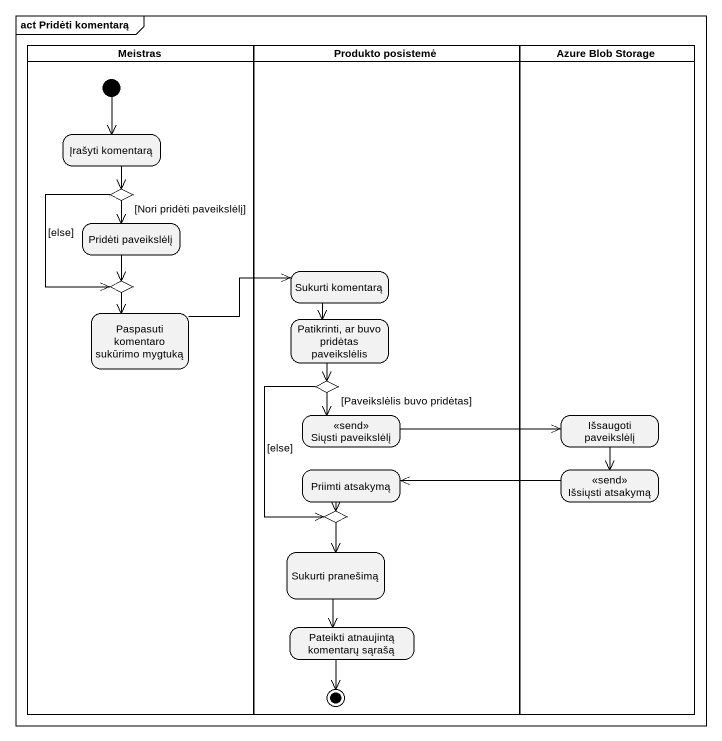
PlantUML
@startuml
mainframe act Pridėti komentarą
hide empty description
state Meistras <<partition>> {
  state "Įrašyti komentarą" as Įrašyti_komentarą
  state choice1 <<choice>>
  state "Pridėti paveikslėlį" as Pridėti_paveikslėlį
  state choice2 <<choice>>
  state "Paspasuti komentaro sukūrimo mygtuką" as Paspasuti_komentaro
  [*] --> Įrašyti_komentarą
}
state "Produkto posistemė" as Produkto_posistemė <<partition>> {
  state "Sukurti komentarą" as Sukurti_komentarą
  state "Patikrinti, ar buvo pridėtas paveikslėlis" as Patikrinti_ar_buvo_pridėtas
  state choice3 <<choice>>
  state "Siųsti paveikslėlį" as Siųsti_paveikslėlį <<send>>
  state "Priimti atsakymą" as Priimti_atsakymą
  state choice4 <<choice>>
  state "Sukurti pranešimą" as Sukurti_pranešimą
  state "Pateikti atnaujintą komentarų sąrašą" as Pateikti_atnaujintą
  Pateikti_atnaujintą --> [*]
}
state "Azure Blob Storage" as Azure_Blob_Storage <<partition>> {
  state "Išsaugoti paveikslėlį" as Išsaugoti_paveikslėlį
  state "Išsiųsti atsakymą" as Išsiųsti_atsakymą <<send>>
}
Įrašyti_komentarą --> choice1
choice1 --> Pridėti_paveikslėlį : [Nori pridėti paveikslėlį]
choice1 --> choice2 : [else]
Pridėti_paveikslėlį --> choice2
choice2 --> Paspasuti_komentaro
Sukurti_komentarą --> Patikrinti_ar_buvo_pridėtas
Paspasuti_komentaro -right-> Sukurti_komentarą
Patikrinti_ar_buvo_pridėtas --> choice3
choice3 --> Siųsti_paveikslėlį : [Paveikslėlis buvo pridėtas]
choice3 --> choice4 : [else]
Siųsti_paveikslėlį -right-> Išsaugoti_paveikslėlį
Išsaugoti_paveikslėlį --> Išsiųsti_atsakymą
Priimti_atsakymą --> choice4
Išsiųsti_atsakymą -left-> Priimti_atsakymą
choice4 --> Sukurti_pranešimą
Sukurti_pranešimą --> Pateikti_atnaujintą
@enduml
